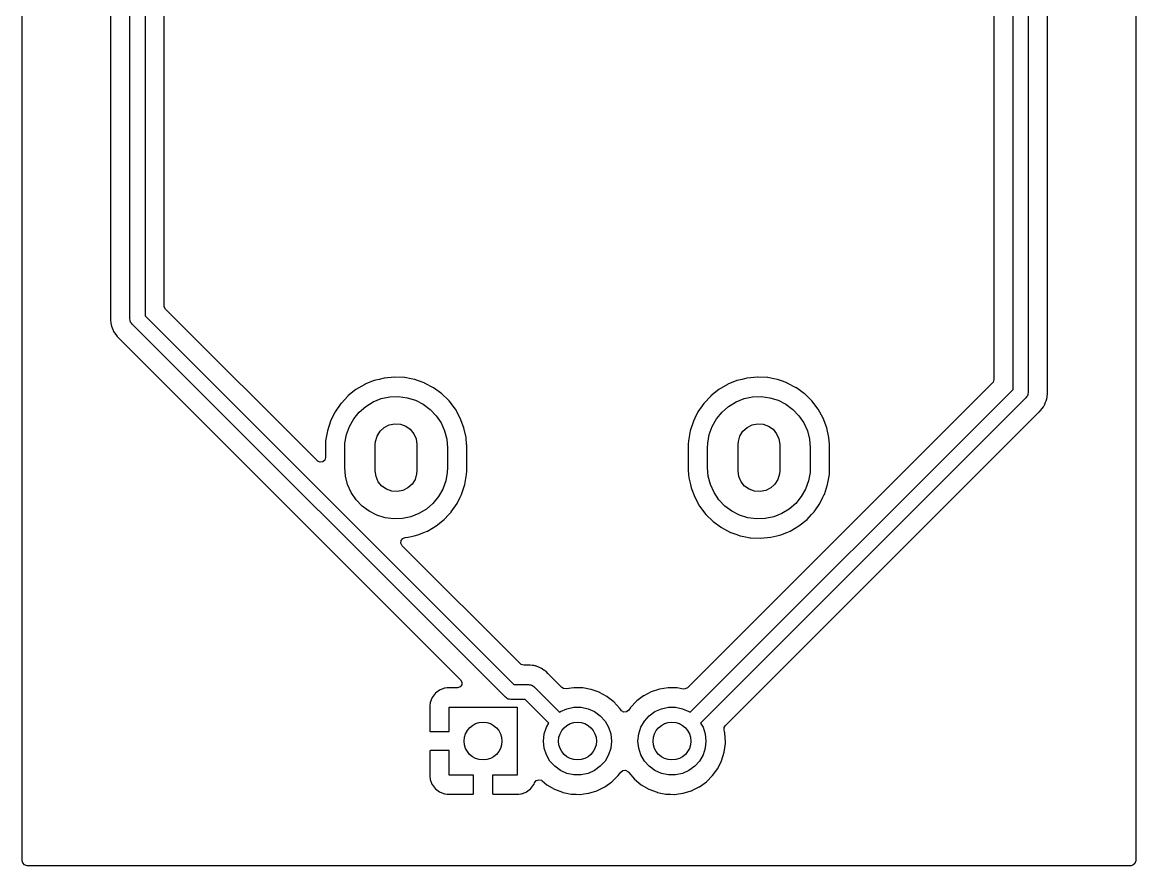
# Model space of a CAD drawing. Extents: x 87 to 116, y -228 to -39.
# Drawn here: x 86.87 to 116.33, y -228.09 to -205.76 of the extents above; entities that cross this region are included whole.
import ezdxf

# ---------------------------------------------------------------- set-up
doc = ezdxf.new("R2010")
doc.units = 0
doc.layers.add('BLACK', color=7, linetype='CONTINUOUS')

msp = doc.modelspace()

# ---------------------------------------------------------------- linework, layer by layer
at = {"layer": 'BLACK', "linetype": 'CONTINUOUS'}
for p, q in [((86.8685, -227.965), (86.8685, -38.7345)), ((116.331, -165.645), (116.331, -227.965)), ((113.484, -184.658), (113.484, -215.566)), ((113.992, -215.541), (113.992, -184.687)), ((112.575, -185.004), (112.575, -215.22)), ((113.084, -215.483), (113.084, -184.741)), ((89.2075, -187.477), (89.2075, -213.585)), ((89.716, -213.614), (89.716, -187.452)), ((90.116, -187.535), (90.116, -213.531)), ((90.6245, -213.268), (90.6245, -187.798)), ((90.6274, -213.295), (90.6245, -213.268)), ((90.6614, -213.357), (90.6274, -213.295)), ((89.2072, -213.594), (89.2033, -213.651)), ((89.2075, -213.585), (89.2072, -213.594)), ((90.116, -213.531), (99.8753, -223.29)), ((94.6764, -217.372), (90.6614, -213.357)), ((89.2033, -213.651), (89.2046, -213.659)), ((89.2046, -213.659), (89.2046, -213.659)), ((89.2046, -213.659), (89.2143, -213.714)), ((89.2143, -213.714), (89.2152, -213.721)), ((89.2152, -213.721), (89.2229, -213.784)), ((89.2229, -213.784), (89.2256, -213.791)), ((89.2256, -213.791), (89.2262, -213.794)), ((89.2262, -213.794), (89.2307, -213.81)), ((89.2307, -213.81), (89.2314, -213.813)), ((89.2314, -213.813), (89.2328, -213.82)), ((89.2328, -213.82), (89.2358, -213.827)), ((89.2358, -213.827), (89.2584, -213.879)), ((89.2584, -213.879), (89.2609, -213.885)), ((89.2609, -213.885), (89.2835, -213.945)), ((89.7234, -213.647), (89.716, -213.614)), ((89.7271, -213.68), (89.7234, -213.647)), ((89.7332, -213.69), (89.7271, -213.68)), ((89.7358, -213.701), (89.7332, -213.69)), ((89.7566, -213.727), (89.7358, -213.701)), ((89.7743, -213.755), (89.7566, -213.727)), ((99.6511, -223.632), (89.7743, -213.755)), ((89.2835, -213.945), (89.2878, -213.951)), ((89.2878, -213.951), (89.2891, -213.953)), ((89.2891, -213.953), (89.2973, -213.968)), ((89.2973, -213.968), (89.2986, -213.97)), ((89.2986, -213.97), (89.3017, -213.977)), ((89.3017, -213.977), (89.3063, -213.983)), ((89.3063, -213.983), (89.3406, -214.028)), ((89.3406, -214.028), (89.3445, -214.033)), ((89.3445, -214.033), (89.3763, -214.08)), ((89.3763, -214.08), (89.3763, -214.08)), ((89.3763, -214.08), (89.3806, -214.086)), ((89.3806, -214.086), (89.3863, -214.091)), ((89.3863, -214.091), (89.3863, -214.091)), ((89.3863, -214.091), (89.4272, -214.127)), ((89.4272, -214.127), (89.4324, -214.132)), ((89.4324, -214.132), (98.4669, -223.167)), ((95.9328, -215.349), (95.6988, -215.486)), ((95.9371, -215.347), (95.9328, -215.349)), ((96.1799, -215.249), (95.9371, -215.347)), ((96.1842, -215.247), (96.1799, -215.249)), ((96.1799, -215.249), (96.1799, -215.249)), ((96.3131, -215.216), (96.1842, -215.247)), ((96.4431, -215.184), (96.3131, -215.216)), ((96.4476, -215.183), (96.4431, -215.184)), ((96.4431, -215.184), (96.4431, -215.184)), ((96.7175, -215.157), (96.4476, -215.183)), ((96.7221, -215.157), (96.7175, -215.157)), ((96.9838, -215.17), (96.7221, -215.157)), ((96.7221, -215.157), (96.7221, -215.157)), ((96.9883, -215.17), (96.9838, -215.17)), ((96.9838, -215.17), (96.9838, -215.17)), ((96.9928, -215.171), (96.9883, -215.17)), ((97.1563, -215.204), (96.9928, -215.171)), ((96.9928, -215.171), (96.9928, -215.171)), ((97.2544, -215.223), (97.1563, -215.204)), ((97.328, -215.249), (97.2544, -215.223)), ((97.5057, -215.312), (97.328, -215.249)), ((97.5058, -215.312), (97.5057, -215.312)), ((97.5101, -215.313), (97.5058, -215.312)), ((97.75, -215.439), (97.5101, -215.313)), ((112.539, -215.309), (104.47, -223.378)), ((105.533, -215.349), (105.299, -215.486)), ((105.537, -215.347), (105.533, -215.349)), ((105.78, -215.249), (105.537, -215.347)), ((105.784, -215.247), (105.78, -215.249)), ((105.78, -215.249), (105.78, -215.249)), ((105.913, -215.216), (105.784, -215.247)), ((106.043, -215.184), (105.913, -215.216)), ((106.048, -215.183), (106.043, -215.184)), ((106.043, -215.184), (106.043, -215.184)), ((106.317, -215.157), (106.048, -215.183)), ((106.322, -215.157), (106.317, -215.157)), ((106.584, -215.17), (106.322, -215.157)), ((106.322, -215.157), (106.322, -215.157)), ((106.588, -215.17), (106.584, -215.17)), ((106.584, -215.17), (106.584, -215.17)), ((106.593, -215.171), (106.588, -215.17)), ((106.756, -215.204), (106.593, -215.171)), ((106.593, -215.171), (106.593, -215.171)), ((106.854, -215.223), (106.756, -215.204)), ((106.928, -215.249), (106.854, -215.223)), ((107.106, -215.312), (106.928, -215.249)), ((107.11, -215.313), (107.106, -215.312)), ((107.106, -215.312), (107.106, -215.312)), ((107.35, -215.439), (107.11, -215.313)), ((112.555, -215.288), (112.539, -215.309)), ((112.575, -215.22), (112.555, -215.288)), ((95.4839, -215.659), (95.3111, -215.844)), ((95.4871, -215.655), (95.4839, -215.659)), ((95.6988, -215.486), (95.4871, -215.655)), ((97.7537, -215.442), (97.75, -215.439)), ((97.9, -215.549), (97.7537, -215.442)), ((97.9693, -215.599), (97.9, -215.549)), ((97.9725, -215.602), (97.9693, -215.599)), ((98.1349, -215.761), (97.9725, -215.602)), ((104.537, -224.03), (113.084, -215.483)), ((105.084, -215.659), (104.911, -215.844)), ((105.087, -215.655), (105.084, -215.659)), ((105.299, -215.486), (105.087, -215.655)), ((107.354, -215.442), (107.35, -215.439)), ((107.5, -215.549), (107.354, -215.442)), ((107.569, -215.599), (107.5, -215.549)), ((107.573, -215.602), (107.569, -215.599)), ((107.735, -215.761), (107.573, -215.602)), ((113.464, -215.653), (113.443, -215.679)), ((113.467, -215.642), (113.464, -215.653)), ((113.473, -215.632), (113.467, -215.642)), ((113.477, -215.599), (113.473, -215.632)), ((113.484, -215.566), (113.477, -215.599)), ((113.985, -215.674), (113.989, -215.653)), ((113.989, -215.653), (113.996, -215.611)), ((113.993, -215.549), (113.992, -215.541)), ((113.996, -215.599), (113.993, -215.549)), ((113.996, -215.611), (113.996, -215.599)), ((95.302, -215.854), (95.1474, -216.076)), ((95.3111, -215.844), (95.302, -215.854)), ((95.785, -216.082), (95.9587, -215.931)), ((95.9587, -215.931), (96.1553, -215.812)), ((96.1553, -215.812), (96.3692, -215.727)), ((96.3692, -215.727), (96.5943, -215.68)), ((96.5943, -215.68), (96.8241, -215.672)), ((96.8241, -215.672), (97.052, -215.702)), ((97.052, -215.702), (97.2717, -215.77)), ((97.2717, -215.77), (97.4767, -215.874)), ((97.4767, -215.874), (97.6612, -216.011)), ((98.1632, -215.789), (98.1349, -215.761)), ((98.3277, -216.004), (98.1632, -215.789)), ((104.902, -215.854), (104.747, -216.076)), ((113.425, -215.707), (104.819, -224.314)), ((104.911, -215.844), (104.902, -215.854)), ((105.385, -216.082), (105.559, -215.931)), ((105.559, -215.931), (105.755, -215.812)), ((105.755, -215.812), (105.969, -215.727)), ((105.969, -215.727), (106.194, -215.68)), ((106.194, -215.68), (106.424, -215.672)), ((106.424, -215.672), (106.652, -215.702)), ((106.652, -215.702), (106.872, -215.77)), ((106.872, -215.77), (107.077, -215.874)), ((107.077, -215.874), (107.261, -216.011)), ((107.763, -215.789), (107.735, -215.761)), ((107.928, -216.004), (107.763, -215.789)), ((113.443, -215.679), (113.425, -215.707)), ((113.855, -215.986), (113.89, -215.942)), ((113.89, -215.942), (113.894, -215.936)), ((113.894, -215.936), (113.898, -215.929)), ((113.898, -215.929), (113.899, -215.927)), ((113.899, -215.927), (113.907, -215.912)), ((113.907, -215.912), (113.909, -215.909)), ((113.909, -215.909), (113.913, -215.903)), ((113.913, -215.903), (113.936, -215.844)), ((113.936, -215.844), (113.939, -215.838)), ((113.939, -215.838), (113.962, -215.786)), ((113.962, -215.786), (113.965, -215.779)), ((113.965, -215.779), (113.966, -215.772)), ((113.966, -215.772), (113.967, -215.769)), ((113.967, -215.769), (113.972, -215.753)), ((113.972, -215.753), (113.973, -215.751)), ((113.973, -215.751), (113.975, -215.743)), ((113.975, -215.743), (113.984, -215.68)), ((113.984, -215.68), (113.985, -215.674)), ((95.0633, -216.245), (95.0266, -216.319)), ((95.1454, -216.08), (95.0633, -216.245)), ((95.1474, -216.076), (95.1454, -216.08)), ((95.1454, -216.08), (95.1454, -216.08)), ((95.6392, -216.26), (95.785, -216.082)), ((97.6612, -216.011), (97.8199, -216.178)), ((97.8199, -216.178), (97.9483, -216.369)), ((98.4593, -216.241), (98.3277, -216.004)), ((98.5554, -216.495), (98.4593, -216.241)), ((104.663, -216.245), (104.627, -216.319)), ((104.745, -216.08), (104.663, -216.245)), ((104.747, -216.076), (104.745, -216.08)), ((104.745, -216.08), (104.745, -216.08)), ((105.239, -216.26), (105.385, -216.082)), ((105.472, -224.38), (113.765, -216.087)), ((107.261, -216.011), (107.42, -216.178)), ((107.42, -216.178), (107.548, -216.369)), ((108.059, -216.241), (107.928, -216.004)), ((108.155, -216.495), (108.059, -216.241)), ((113.765, -216.087), (113.771, -216.082)), ((113.771, -216.082), (113.781, -216.073)), ((113.781, -216.073), (113.814, -216.044)), ((113.814, -216.044), (113.851, -215.991)), ((113.851, -215.991), (113.855, -215.986)), ((95.0266, -216.319), (94.9422, -216.577)), ((95.447, -216.676), (95.5254, -216.46)), ((95.5254, -216.46), (95.6392, -216.26)), ((96.3362, -216.589), (96.4461, -216.488)), ((96.4461, -216.488), (96.5791, -216.421)), ((96.5791, -216.421), (96.7255, -216.391)), ((96.7255, -216.391), (96.8744, -216.402)), ((96.8744, -216.402), (97.0148, -216.453)), ((97.0148, -216.453), (97.1365, -216.539)), ((97.1365, -216.539), (97.2304, -216.655)), ((97.9483, -216.369), (98.0428, -216.578)), ((98.5564, -216.499), (98.5554, -216.495)), ((98.6129, -216.755), (98.5564, -216.499)), ((98.5564, -216.499), (98.5564, -216.499)), ((104.627, -216.319), (104.542, -216.577)), ((105.047, -216.676), (105.125, -216.46)), ((105.125, -216.46), (105.239, -216.26)), ((105.936, -216.589), (106.046, -216.488)), ((106.046, -216.488), (106.179, -216.421)), ((106.179, -216.421), (106.325, -216.391)), ((106.325, -216.391), (106.474, -216.402)), ((106.474, -216.402), (106.615, -216.453)), ((106.615, -216.453), (106.737, -216.539)), ((106.737, -216.539), (106.83, -216.655)), ((107.548, -216.369), (107.643, -216.578)), ((108.156, -216.499), (108.155, -216.495)), ((108.213, -216.755), (108.156, -216.499)), ((108.156, -216.499), (108.156, -216.499)), ((94.8958, -216.844), (94.8915, -216.93)), ((94.9422, -216.577), (94.8958, -216.844)), ((95.406, -216.902), (95.447, -216.676)), ((96.2159, -216.86), (96.2575, -216.716)), ((96.2575, -216.716), (96.3362, -216.589)), ((97.2304, -216.655), (97.2897, -216.792)), ((97.2897, -216.792), (97.31, -216.94)), ((98.0428, -216.578), (98.1006, -216.801)), ((98.1006, -216.801), (98.12, -217.03)), ((98.6139, -216.76), (98.6129, -216.755)), ((98.6142, -216.764), (98.6139, -216.76)), ((98.6263, -216.931), (98.6142, -216.764)), ((104.496, -216.844), (104.492, -216.93)), ((104.542, -216.577), (104.496, -216.844)), ((105.006, -216.902), (105.047, -216.676)), ((105.816, -216.86), (105.858, -216.716)), ((105.858, -216.716), (105.936, -216.589)), ((106.83, -216.655), (106.89, -216.792)), ((106.89, -216.792), (106.91, -216.94)), ((107.643, -216.578), (107.701, -216.801)), ((107.701, -216.801), (107.72, -217.03)), ((108.214, -216.76), (108.213, -216.755)), ((108.214, -216.764), (108.214, -216.76)), ((108.226, -216.931), (108.214, -216.764)), ((94.8915, -216.93), (94.8915, -217.283)), ((95.4, -217.03), (95.406, -216.902)), ((95.4, -217.55), (95.4, -217.03)), ((96.21, -216.94), (96.2159, -216.86)), ((96.21, -217.64), (96.21, -216.94)), ((97.31, -216.94), (97.31, -217.64)), ((98.12, -217.03), (98.12, -217.55)), ((98.6285, -216.961), (98.6263, -216.931)), ((98.6285, -217.65), (98.6285, -216.961)), ((104.492, -216.93), (104.492, -217.619)), ((105, -217.03), (105.006, -216.902)), ((105, -217.55), (105, -217.03)), ((105.81, -216.94), (105.816, -216.86)), ((105.81, -217.64), (105.81, -216.94)), ((106.91, -216.94), (106.91, -217.64)), ((107.72, -217.03), (107.72, -217.55)), ((108.228, -216.961), (108.226, -216.931)), ((108.228, -217.65), (108.228, -216.961)), ((94.683, -217.379), (94.6764, -217.372)), ((94.7476, -217.408), (94.683, -217.379)), ((94.8178, -217.398), (94.7476, -217.408)), ((94.8715, -217.351), (94.8178, -217.398)), ((94.8915, -217.283), (94.8715, -217.351)), ((95.4194, -217.779), (95.4, -217.55)), ((96.2303, -217.788), (96.21, -217.64)), ((97.3041, -217.72), (97.2625, -217.864)), ((97.31, -217.64), (97.3041, -217.72)), ((98.114, -217.678), (98.073, -217.904)), ((98.12, -217.55), (98.114, -217.678)), ((98.6242, -217.736), (98.6285, -217.65)), ((104.492, -217.619), (104.492, -217.621)), ((104.492, -217.621), (104.5, -217.732)), ((104.492, -217.621), (104.492, -217.621)), ((105.019, -217.779), (105, -217.55)), ((105.83, -217.788), (105.81, -217.64)), ((106.904, -217.72), (106.862, -217.864)), ((106.91, -217.64), (106.904, -217.72)), ((107.714, -217.678), (107.673, -217.904)), ((107.72, -217.55), (107.714, -217.678)), ((108.224, -217.736), (108.228, -217.65)), ((95.4772, -218.002), (95.4194, -217.779)), ((95.5717, -218.211), (95.4772, -218.002)), ((96.2895, -217.925), (96.2303, -217.788)), ((96.3835, -218.041), (96.2895, -217.925)), ((97.1838, -217.991), (97.0739, -218.092)), ((97.2625, -217.864), (97.1838, -217.991)), ((98.073, -217.904), (97.9946, -218.12)), ((98.4934, -218.261), (98.5778, -218.003)), ((98.5778, -218.003), (98.6242, -217.736)), ((104.5, -217.732), (104.506, -217.82)), ((104.506, -217.82), (104.507, -217.825)), ((104.507, -217.825), (104.507, -217.825)), ((104.507, -217.825), (104.546, -218.003)), ((104.546, -218.003), (104.565, -218.085)), ((105.077, -218.002), (105.019, -217.779)), ((105.172, -218.211), (105.077, -218.002)), ((105.89, -217.925), (105.83, -217.788)), ((105.983, -218.041), (105.89, -217.925)), ((106.784, -217.991), (106.674, -218.092)), ((106.862, -217.864), (106.784, -217.991)), ((107.673, -217.904), (107.595, -218.12)), ((108.093, -218.261), (108.178, -218.003)), ((108.178, -218.003), (108.224, -217.736)), ((95.7001, -218.402), (95.5717, -218.211)), ((96.5052, -218.127), (96.3835, -218.041)), ((96.6456, -218.178), (96.5052, -218.127)), ((96.7945, -218.189), (96.6456, -218.178)), ((96.9409, -218.159), (96.7945, -218.189)), ((97.0739, -218.092), (96.9409, -218.159)), ((97.9946, -218.12), (97.8808, -218.32)), ((98.4546, -218.339), (98.4913, -218.265)), ((98.4913, -218.265), (98.4934, -218.261)), ((98.4913, -218.265), (98.4913, -218.265)), ((104.565, -218.085), (104.661, -218.339)), ((105.3, -218.402), (105.172, -218.211)), ((106.105, -218.127), (105.983, -218.041)), ((106.246, -218.178), (106.105, -218.127)), ((106.395, -218.189), (106.246, -218.178)), ((106.541, -218.159), (106.395, -218.189)), ((106.674, -218.092), (106.541, -218.159)), ((107.595, -218.12), (107.481, -218.32)), ((108.055, -218.339), (108.091, -218.265)), ((108.091, -218.265), (108.093, -218.261)), ((108.091, -218.265), (108.091, -218.265)), ((95.8588, -218.569), (95.7001, -218.402)), ((96.0433, -218.706), (95.8588, -218.569)), ((97.735, -218.498), (97.5613, -218.649)), ((97.8808, -218.32), (97.735, -218.498)), ((98.218, -218.726), (98.3726, -218.504)), ((98.3726, -218.504), (98.4546, -218.339)), ((104.661, -218.339), (104.792, -218.576)), ((104.792, -218.576), (104.957, -218.791)), ((105.459, -218.569), (105.3, -218.402)), ((105.643, -218.706), (105.459, -218.569)), ((107.335, -218.498), (107.161, -218.649)), ((107.481, -218.32), (107.335, -218.498)), ((107.818, -218.726), (107.973, -218.504)), ((107.973, -218.504), (108.055, -218.339)), ((96.2483, -218.81), (96.0433, -218.706)), ((96.468, -218.878), (96.2483, -218.81)), ((96.6959, -218.908), (96.468, -218.878)), ((96.9257, -218.9), (96.6959, -218.908)), ((97.1508, -218.853), (96.9257, -218.9)), ((97.3647, -218.768), (97.1508, -218.853)), ((97.5613, -218.649), (97.3647, -218.768)), ((98.0329, -218.925), (98.1544, -218.795)), ((98.1544, -218.795), (98.2149, -218.73)), ((98.2149, -218.73), (98.218, -218.726)), ((98.2149, -218.73), (98.2149, -218.73)), ((104.957, -218.791), (105.151, -218.981)), ((105.848, -218.81), (105.643, -218.706)), ((106.068, -218.878), (105.848, -218.81)), ((106.296, -218.908), (106.068, -218.878)), ((106.526, -218.9), (106.296, -218.908)), ((106.751, -218.853), (106.526, -218.9)), ((106.965, -218.768), (106.751, -218.853)), ((107.161, -218.649), (106.965, -218.768)), ((107.633, -218.925), (107.754, -218.795)), ((107.754, -218.795), (107.815, -218.73)), ((107.815, -218.73), (107.818, -218.726)), ((107.815, -218.73), (107.815, -218.73)), ((97.5872, -219.231), (97.8212, -219.094)), ((97.8212, -219.094), (98.0329, -218.925)), ((105.151, -218.981), (105.37, -219.141)), ((105.37, -219.141), (105.61, -219.267)), ((107.187, -219.231), (107.421, -219.094)), ((107.421, -219.094), (107.633, -218.925)), ((96.8887, -219.556), (96.8937, -219.486)), ((96.8937, -219.486), (96.9363, -219.429)), ((96.9363, -219.429), (96.9998, -219.404)), ((96.9998, -219.404), (97.0724, -219.397)), ((97.0724, -219.397), (97.0769, -219.396)), ((97.0769, -219.396), (97.2366, -219.357)), ((97.0769, -219.396), (97.0769, -219.396)), ((97.2366, -219.357), (97.3358, -219.333)), ((97.3358, -219.333), (97.495, -219.268)), ((97.495, -219.268), (97.5829, -219.233)), ((97.5829, -219.233), (97.5872, -219.231)), ((97.5829, -219.233), (97.5829, -219.233)), ((105.61, -219.267), (105.614, -219.268)), ((105.614, -219.268), (105.614, -219.268)), ((105.614, -219.268), (105.747, -219.315)), ((105.747, -219.315), (105.866, -219.357)), ((105.866, -219.357), (105.964, -219.376)), ((105.964, -219.376), (106.127, -219.409)), ((106.127, -219.409), (106.127, -219.409)), ((106.127, -219.409), (106.132, -219.41)), ((106.132, -219.41), (106.136, -219.41)), ((106.136, -219.41), (106.136, -219.41)), ((106.136, -219.41), (106.398, -219.423)), ((106.398, -219.423), (106.398, -219.423)), ((106.398, -219.423), (106.403, -219.423)), ((106.403, -219.423), (106.672, -219.397)), ((106.672, -219.397), (106.677, -219.396)), ((106.677, -219.396), (106.837, -219.357)), ((106.677, -219.396), (106.677, -219.396)), ((106.837, -219.357), (106.936, -219.333)), ((106.936, -219.333), (107.095, -219.268)), ((107.095, -219.268), (107.183, -219.233)), ((107.183, -219.233), (107.187, -219.231)), ((107.183, -219.233), (107.183, -219.233)), ((96.9227, -219.619), (96.8887, -219.556)), ((100.049, -222.745), (96.9227, -219.619)), ((100.07, -222.762), (100.049, -222.745)), ((100.138, -222.782), (100.07, -222.762)), ((100.236, -222.782), (100.138, -222.782)), ((100.243, -222.782), (100.236, -222.782)), ((100.298, -222.779), (100.243, -222.782)), ((100.305, -222.778), (100.298, -222.779)), ((100.298, -222.779), (100.298, -222.779)), ((100.368, -222.79), (100.305, -222.778)), ((100.375, -222.791), (100.368, -222.79)), ((100.401, -222.794), (100.375, -222.791)), ((100.43, -222.798), (100.401, -222.794)), ((100.438, -222.799), (100.43, -222.798)), ((100.43, -222.798), (100.43, -222.798)), ((100.445, -222.802), (100.438, -222.799)), ((100.448, -222.803), (100.445, -222.802)), ((100.464, -222.807), (100.448, -222.803)), ((100.466, -222.808), (100.464, -222.807)), ((100.474, -222.809), (100.466, -222.808)), ((100.532, -222.836), (100.474, -222.809)), ((100.538, -222.838), (100.532, -222.836)), ((100.591, -222.859), (100.538, -222.838)), ((100.598, -222.861), (100.591, -222.859)), ((100.591, -222.859), (100.591, -222.859)), ((100.604, -222.866), (100.598, -222.861)), ((100.606, -222.867), (100.604, -222.866)), ((100.621, -222.876), (100.606, -222.867)), ((100.623, -222.877), (100.621, -222.876)), ((100.63, -222.88), (100.623, -222.877)), ((100.636, -222.885), (100.63, -222.88)), ((100.68, -222.919), (100.636, -222.885)), ((100.686, -222.923), (100.68, -222.919)), ((100.738, -222.96), (100.686, -222.923)), ((100.776, -223.003), (100.738, -222.96)), ((100.776, -223.004), (100.776, -223.003)), ((100.782, -223.01), (100.776, -223.004)), ((101.148, -223.376), (100.782, -223.01)), ((98.4959, -223.3), (98.4534, -223.357)), ((98.4669, -223.167), (98.501, -223.229)), ((98.501, -223.229), (98.4959, -223.3)), ((99.8753, -223.29), (100.261, -223.29)), ((100.261, -223.29), (100.293, -223.298)), ((100.293, -223.298), (100.327, -223.302)), ((100.327, -223.302), (100.336, -223.308)), ((100.336, -223.308), (100.348, -223.31)), ((100.348, -223.31), (100.374, -223.331)), ((97.7917, -223.534), (97.7152, -223.636)), ((97.8043, -223.522), (97.7917, -223.534)), ((97.9064, -223.445), (97.8043, -223.522)), ((97.9219, -223.437), (97.9064, -223.445)), ((98.0424, -223.392), (97.9219, -223.437)), ((98.0576, -223.388), (98.0424, -223.392)), ((98.1085, -223.382), (98.0576, -223.388)), ((98.1153, -223.382), (98.1085, -223.382)), ((98.3778, -223.382), (98.1153, -223.382)), ((98.3868, -223.382), (98.3778, -223.382)), ((98.4534, -223.357), (98.3868, -223.382)), ((100.374, -223.331), (100.402, -223.349)), ((100.402, -223.349), (101.083, -224.03)), ((101.186, -223.402), (101.148, -223.376)), ((101.256, -223.412), (101.186, -223.402)), ((101.461, -223.38), (101.256, -223.412)), ((101.467, -223.38), (101.461, -223.38)), ((101.616, -223.382), (101.467, -223.38)), ((101.467, -223.38), (101.467, -223.38)), ((101.693, -223.383), (101.616, -223.382)), ((101.698, -223.384), (101.693, -223.383)), ((101.916, -223.423), (101.698, -223.384)), ((101.698, -223.384), (101.698, -223.384)), ((101.921, -223.424), (101.916, -223.423)), ((101.916, -223.423), (101.916, -223.423)), ((101.926, -223.425), (101.921, -223.424)), ((102.134, -223.499), (101.926, -223.425)), ((101.926, -223.425), (101.926, -223.425)), ((102.139, -223.501), (102.134, -223.499)), ((102.134, -223.499), (102.134, -223.499)), ((102.144, -223.503), (102.139, -223.501)), ((102.338, -223.61), (102.144, -223.503)), ((102.144, -223.503), (102.144, -223.503)), ((102.342, -223.613), (102.338, -223.61)), ((102.338, -223.61), (102.338, -223.61)), ((102.346, -223.616), (102.342, -223.613)), ((102.52, -223.753), (102.346, -223.616)), ((102.346, -223.616), (102.346, -223.616)), ((103.303, -223.597), (103.126, -223.73)), ((103.307, -223.594), (103.303, -223.597)), ((103.303, -223.597), (103.303, -223.597)), ((103.311, -223.592), (103.307, -223.594)), ((103.508, -223.489), (103.311, -223.592)), ((103.512, -223.487), (103.508, -223.489)), ((103.508, -223.489), (103.508, -223.489)), ((103.732, -223.415), (103.512, -223.487)), ((103.961, -223.38), (103.732, -223.415)), ((103.967, -223.38), (103.961, -223.38)), ((104.116, -223.382), (103.967, -223.38)), ((103.967, -223.38), (103.967, -223.38)), ((104.193, -223.383), (104.116, -223.382)), ((104.198, -223.384), (104.193, -223.383)), ((104.359, -223.413), (104.198, -223.384)), ((104.198, -223.384), (104.198, -223.384)), ((104.408, -223.412), (104.359, -223.413)), ((104.47, -223.378), (104.408, -223.412)), ((97.6524, -223.839), (97.652, -223.845)), ((97.652, -223.845), (97.652, -224.518)), ((97.6579, -223.788), (97.6524, -223.839)), ((97.6615, -223.772), (97.6579, -223.788)), ((97.7067, -223.652), (97.6615, -223.772)), ((97.7152, -223.636), (97.7067, -223.652)), ((98.16, -224.536), (98.16, -223.89)), ((98.16, -223.89), (99.96, -223.89)), ((99.6794, -223.65), (99.6511, -223.632)), ((99.7054, -223.671), (99.6794, -223.65)), ((99.7167, -223.673), (99.7054, -223.671)), ((99.7264, -223.679), (99.7167, -223.673)), ((99.7596, -223.683), (99.7264, -223.679)), ((99.7921, -223.69), (99.7596, -223.683)), ((100.178, -223.69), (99.7921, -223.69)), ((99.96, -223.89), (99.96, -225.69)), ((100.801, -224.314), (100.178, -223.69)), ((101.282, -223.934), (101.466, -223.895)), ((101.466, -223.895), (101.654, -223.895)), ((101.654, -223.895), (101.838, -223.934)), ((102.524, -223.756), (102.52, -223.753)), ((102.52, -223.753), (102.52, -223.753)), ((102.68, -223.928), (102.524, -223.756)), ((102.962, -223.901), (102.915, -223.969)), ((103.122, -223.733), (102.962, -223.901)), ((103.126, -223.73), (103.122, -223.733)), ((103.782, -223.934), (103.966, -223.895)), ((103.966, -223.895), (104.154, -223.895)), ((104.154, -223.895), (104.338, -223.934)), ((101.083, -224.03), (101.11, -224.011)), ((101.11, -224.011), (101.282, -223.934)), ((101.838, -223.934), (102.01, -224.011)), ((102.01, -224.011), (102.162, -224.121)), ((102.162, -224.121), (102.288, -224.261)), ((102.683, -223.932), (102.68, -223.928)), ((102.705, -223.967), (102.683, -223.932)), ((102.683, -223.932), (102.683, -223.932)), ((102.726, -223.991), (102.705, -223.967)), ((102.789, -224.022), (102.726, -223.991)), ((102.86, -224.014), (102.789, -224.022)), ((102.915, -223.969), (102.86, -224.014)), ((103.332, -224.261), (103.458, -224.121)), ((103.458, -224.121), (103.61, -224.011)), ((103.61, -224.011), (103.782, -223.934)), ((104.338, -223.934), (104.51, -224.011)), ((104.51, -224.011), (104.537, -224.03)), ((100.68, -224.603), (100.738, -224.424)), ((100.738, -224.424), (100.801, -224.314)), ((102.288, -224.261), (102.382, -224.424)), ((102.382, -224.424), (102.44, -224.603)), ((103.18, -224.603), (103.238, -224.424)), ((103.238, -224.424), (103.332, -224.261)), ((104.819, -224.314), (104.882, -224.424)), ((104.882, -224.424), (104.94, -224.603)), ((105.439, -224.499), (105.442, -224.428)), ((105.449, -224.536), (105.439, -224.499)), ((105.442, -224.428), (105.472, -224.38)), ((97.652, -224.518), (97.6565, -224.533)), ((97.6565, -224.533), (97.6579, -224.534)), ((97.6579, -224.534), (97.6655, -224.536)), ((97.6655, -224.536), (98.16, -224.536)), ((100.66, -224.79), (100.68, -224.603)), ((100.68, -224.977), (100.66, -224.79)), ((102.44, -224.603), (102.46, -224.79)), ((102.46, -224.79), (102.44, -224.977)), ((103.16, -224.79), (103.18, -224.603)), ((103.18, -224.977), (103.16, -224.79)), ((104.94, -224.603), (104.96, -224.79)), ((104.96, -224.79), (104.94, -224.977)), ((105.454, -224.559), (105.449, -224.536)), ((105.455, -224.564), (105.454, -224.559)), ((105.467, -224.713), (105.455, -224.564)), ((105.455, -224.564), (105.455, -224.564)), ((105.473, -224.79), (105.467, -224.713)), ((105.472, -224.859), (105.473, -224.79)), ((97.6537, -225.05), (97.652, -225.058)), ((97.652, -225.058), (97.652, -225.735)), ((97.6549, -225.048), (97.6537, -225.05)), ((97.6701, -225.044), (97.6549, -225.048)), ((98.16, -225.044), (97.6701, -225.044)), ((98.16, -225.69), (98.16, -225.044)), ((100.738, -225.156), (100.68, -224.977)), ((102.44, -224.977), (102.382, -225.156)), ((103.238, -225.156), (103.18, -224.977)), ((104.94, -224.977), (104.882, -225.156)), ((105.374, -225.31), (105.441, -225.089)), ((105.441, -225.089), (105.472, -224.859)), ((100.832, -225.319), (100.738, -225.156)), ((100.958, -225.459), (100.832, -225.319)), ((102.288, -225.319), (102.162, -225.459)), ((102.382, -225.156), (102.288, -225.319)), ((103.332, -225.319), (103.238, -225.156)), ((103.458, -225.459), (103.332, -225.319)), ((104.788, -225.319), (104.662, -225.459)), ((104.882, -225.156), (104.788, -225.319)), ((105.271, -225.518), (105.374, -225.31)), ((101.11, -225.569), (100.958, -225.459)), ((101.282, -225.646), (101.11, -225.569)), ((101.466, -225.685), (101.282, -225.646)), ((101.838, -225.646), (101.654, -225.685)), ((102.01, -225.569), (101.838, -225.646)), ((102.162, -225.459), (102.01, -225.569)), ((102.636, -225.706), (102.705, -225.61)), ((102.705, -225.61), (102.761, -225.566)), ((102.761, -225.566), (102.832, -225.56)), ((102.832, -225.56), (102.895, -225.593)), ((102.895, -225.593), (102.915, -225.618)), ((102.915, -225.618), (102.917, -225.62)), ((102.917, -225.62), (102.917, -225.62)), ((102.917, -225.62), (102.92, -225.625)), ((102.92, -225.625), (103.071, -225.8)), ((103.61, -225.569), (103.458, -225.459)), ((103.782, -225.646), (103.61, -225.569)), ((103.966, -225.685), (103.782, -225.646)), ((104.338, -225.646), (104.154, -225.685)), ((104.51, -225.569), (104.338, -225.646)), ((104.662, -225.459), (104.51, -225.569)), ((105.136, -225.706), (105.271, -225.518)), ((97.652, -225.735), (97.6524, -225.741)), ((97.6524, -225.741), (97.6579, -225.792)), ((97.6579, -225.792), (97.6615, -225.808)), ((97.6615, -225.808), (97.7067, -225.928)), ((97.7067, -225.928), (97.7152, -225.944)), ((97.7152, -225.944), (97.7917, -226.046)), ((98.806, -225.69), (98.16, -225.69)), ((98.806, -226.184), (98.806, -225.69)), ((99.96, -225.69), (99.314, -225.69)), ((99.314, -225.69), (99.314, -226.18)), ((100.328, -226.046), (100.405, -225.944)), ((100.405, -225.944), (100.413, -225.928)), ((100.413, -225.928), (100.425, -225.896)), ((100.425, -225.896), (100.468, -225.839)), ((100.468, -225.839), (100.534, -225.815)), ((100.534, -225.815), (100.604, -225.83)), ((100.604, -225.83), (100.624, -225.843)), ((100.624, -225.843), (100.749, -225.948)), ((100.749, -225.948), (100.949, -226.065)), ((101.654, -225.685), (101.466, -225.685)), ((102.284, -226.004), (102.472, -225.869)), ((102.472, -225.869), (102.636, -225.706)), ((103.071, -225.8), (103.249, -225.948)), ((103.249, -225.948), (103.449, -226.065)), ((104.154, -225.685), (103.966, -225.685)), ((104.784, -226.004), (104.972, -225.869)), ((104.972, -225.869), (105.136, -225.706)), ((97.7917, -226.046), (97.8043, -226.058)), ((97.8043, -226.058), (97.9064, -226.135)), ((97.9064, -226.135), (97.9219, -226.143)), ((97.9219, -226.143), (98.0424, -226.188)), ((98.0424, -226.188), (98.0576, -226.192)), ((98.0576, -226.192), (98.1085, -226.198)), ((98.1085, -226.198), (98.1153, -226.198)), ((98.1153, -226.198), (98.7879, -226.198)), ((98.7879, -226.198), (98.8031, -226.194)), ((98.8031, -226.194), (98.8043, -226.192)), ((98.8043, -226.192), (98.806, -226.184)), ((99.314, -226.18), (99.3185, -226.195)), ((99.3185, -226.195), (99.3199, -226.196)), ((99.3199, -226.196), (99.3275, -226.198)), ((99.3275, -226.198), (100.005, -226.198)), ((100.005, -226.198), (100.011, -226.198)), ((100.011, -226.198), (100.062, -226.192)), ((100.062, -226.192), (100.078, -226.188)), ((100.078, -226.188), (100.198, -226.143)), ((100.198, -226.143), (100.214, -226.135)), ((100.214, -226.135), (100.316, -226.058)), ((100.316, -226.058), (100.328, -226.046)), ((100.949, -226.065), (101.166, -226.147)), ((101.166, -226.147), (101.171, -226.148)), ((101.171, -226.148), (101.171, -226.148)), ((101.171, -226.148), (101.224, -226.159)), ((101.224, -226.159), (101.393, -226.193)), ((101.393, -226.193), (101.523, -226.198)), ((101.523, -226.198), (101.619, -226.202)), ((101.619, -226.202), (101.619, -226.202)), ((101.619, -226.202), (101.624, -226.202)), ((101.624, -226.202), (101.629, -226.201)), ((101.629, -226.201), (101.729, -226.188)), ((101.629, -226.201), (101.629, -226.201)), ((101.729, -226.188), (101.854, -226.172)), ((101.854, -226.172), (101.859, -226.171)), ((101.859, -226.171), (102.071, -226.107)), ((101.859, -226.171), (101.859, -226.171)), ((102.071, -226.107), (102.076, -226.106)), ((102.076, -226.106), (102.156, -226.066)), ((102.156, -226.066), (102.279, -226.006)), ((102.279, -226.006), (102.284, -226.004)), ((102.279, -226.006), (102.279, -226.006)), ((103.449, -226.065), (103.666, -226.147)), ((103.666, -226.147), (103.671, -226.148)), ((103.671, -226.148), (103.671, -226.148)), ((103.671, -226.148), (103.724, -226.159)), ((103.724, -226.159), (103.893, -226.193)), ((103.893, -226.193), (104.023, -226.198)), ((104.023, -226.198), (104.119, -226.202)), ((104.119, -226.202), (104.119, -226.202)), ((104.119, -226.202), (104.124, -226.202)), ((104.124, -226.202), (104.129, -226.201)), ((104.129, -226.201), (104.229, -226.188)), ((104.129, -226.201), (104.129, -226.201)), ((104.229, -226.188), (104.354, -226.172)), ((104.354, -226.172), (104.359, -226.171)), ((104.359, -226.171), (104.571, -226.107)), ((104.359, -226.171), (104.359, -226.171)), ((104.571, -226.107), (104.576, -226.106)), ((104.576, -226.106), (104.656, -226.066)), ((104.656, -226.066), (104.779, -226.006)), ((104.779, -226.006), (104.784, -226.004)), ((104.779, -226.006), (104.779, -226.006)), ((86.8799, -228.018), (86.8685, -227.965)), ((86.9264, -228.071), (86.8799, -228.018)), ((116.311, -228.034), (116.258, -228.08)), ((116.331, -227.965), (116.311, -228.034)), ((86.9945, -228.091), (86.9264, -228.071)), ((116.206, -228.091), (86.9945, -228.091)), ((116.258, -228.08), (116.206, -228.091))]:
    msp.add_line(p, q, dxfattribs=at)
at = {"layer": 'BLACK'}
for centre in [(99.06, -224.79), (101.56, -224.79), (104.06, -224.79)]:
    msp.add_circle(centre, 0.5, dxfattribs=at)

doc.saveas('drawing.dxf')
